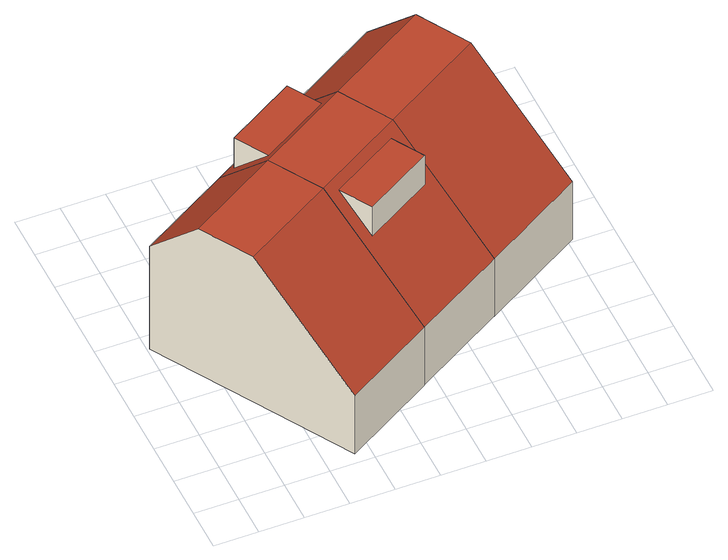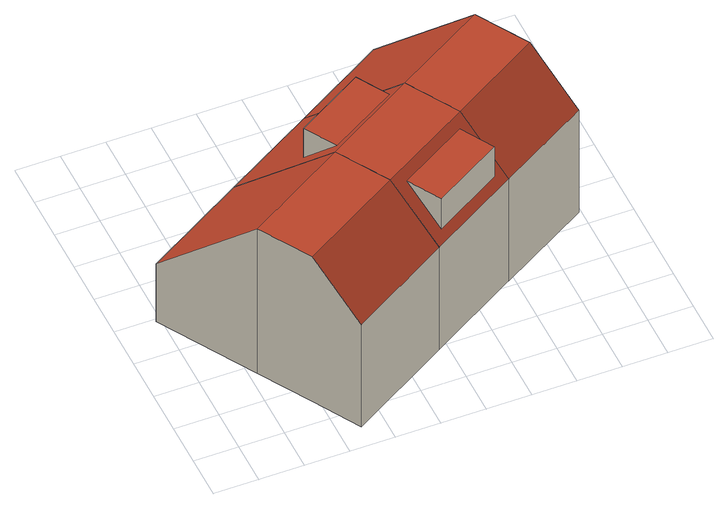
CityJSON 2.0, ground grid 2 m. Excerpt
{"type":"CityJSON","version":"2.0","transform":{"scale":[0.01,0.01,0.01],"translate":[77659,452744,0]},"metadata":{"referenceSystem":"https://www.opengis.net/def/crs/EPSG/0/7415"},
"CityObjects":{
"building1":{"type":"Building","attributes":{"Volume":331.68,"Dakoppervlakte":63.67,"Muuroppervlakte":182.18,"Vloeroppervlakte":48.94,"hoogte_Z_max_in_m_NAP":8.42,"GEB_DOEL":"woonfunctie","dateOfConstruction":"1980-01-01","measuredHeight":8.3},"geometry":[{"type":"Solid","lod":"2","boundaries":[[[[0,1,2,3,4,5,6,7]],[[8,9,10,11]],[[12,13,11,10]],[[14,15,13,12]],[[0,14,12,10,2,1]],[[14,0,7,15]],[[4,3,9,8]],[[9,3,2,10]],[[8,11,13,15,7,6,5,4]]]],"semantics":{"surfaces":[{"type":"GroundSurface"},{"type":"RoofSurface"},{"type":"WallSurface"}],"values":[[0,1,1,1,2,2,2,2,2]]}}]},
"building2":{"type":"Building","attributes":{"Volume":340.9,"Dakoppervlakte":46.42,"Muuroppervlakte":181.32,"Vloeroppervlakte":49,"hoogte_Z_max_in_m_NAP":8.42,"GEB_DOEL":"woonfunctie","dateOfConstruction":"1980-01-01","measuredHeight":8.27},"children":["building2-1","building2-2"],"geometry":[{"type":"Solid","lod":"2","boundaries":[[[[16,17,18,19,20,21,22,23]],[[24,10,9,25],[26,27,28,29]],[[12,10,24,30]],[[31,14,12,30],[32,33,34,35]],[[20,14,31,21]],[[17,16,25,9]],[[10,12,14,20,19,18]],[[23,22,21,31,30,24,25,16]],[[18,17,9,10]],[[29,36,37,26]],[[37,36,28,27]],[[27,26,37]],[[36,29,28]],[[38,33,32,39]],[[32,35,39]],[[38,39,35,34]],[[38,34,33]]]],"semantics":{"surfaces":[{"type":"GroundSurface"},{"type":"RoofSurface"},{"type":"WallSurface"}],"values":[[0,1,1,1,2,2,2,2,2,1,2,2,2,1,2,2,2]]}}]},
"building2-1":{"type":"BuildingInstallation","attributes":{"relationToConstruction":"outside"},"parents":["building2"],"geometry":[{"type":"MultiSurface","lod":"2","boundaries":[[[29,36,37,26]],[[37,36,28,27]],[[27,26,37]],[[36,29,28]]],"semantics":{"surfaces":[{"type":"RoofSurface"},{"type":"WallSurface"}],"values":[0,1,1,1]}}]},
"building2-2":{"type":"BuildingInstallation","attributes":{"relationToConstruction":"outside"},"parents":["building2"],"geometry":[{"type":"MultiSurface","lod":"2","boundaries":[[[38,33,32,39]],[[32,35,39]],[[38,39,35,34]],[[38,34,33]]],"semantics":{"surfaces":[{"type":"RoofSurface"},{"type":"WallSurface"}],"values":[0,1,1,1]}}]},
"building3":{"type":"Building","attributes":{"Volume":370.74,"Dakoppervlakte":71.42,"Muuroppervlakte":186.84,"Vloeroppervlakte":54.89,"hoogte_Z_max_in_m_NAP":8.42,"GEB_DOEL":"woonfunctie","dateOfConstruction":"1980-01-01","measuredHeight":8.28},"geometry":[{"type":"Solid","lod":"2","boundaries":[[[[40,41,42,43,44,45,46,47]],[[25,48,49,24]],[[24,49,50,30]],[[30,50,51,31]],[[49,42,41,40,51,50]],[[40,47,31,51]],[[44,43,48,25]],[[48,43,42,49]],[[31,47,46,45,44,25,24,30]]]],"semantics":{"surfaces":[{"type":"GroundSurface"},{"type":"RoofSurface"},{"type":"WallSurface"}],"values":[[0,1,1,1,2,2,2,2,2]]}}]}
},
"vertices":[
[425,1171,12],[548,963,12],[688,727,12],[944,294,12],[531,50,12],[275,483,12],[135,718,12],[12,927,12],[531,50,343],[944,294,343],[688,727,842],[275,483,842],[548,963,842],[135,718,842],[425,1171,598],[12,927,598],
[1358,539,15],[944,294,15],[688,727,15],[548,963,15],[425,1171,15],[839,1416,15],[962,1208,15],[1101,972,15],[1101,972,842],[1358,539,343],[1067,910,806],[1152,767,641],[843,584,641],[758,727,806],[962,1208,842],[839,1416,598],[889,1206,806],[575,1020,806],[487,1168,633],[802,1354,633],[843,584,806],[1152,767,806],[487,1168,804],[802,1354,804],
[1302,1691,14],[1425,1482,14],[1565,1246,14],[1821,813,14],[1358,539,14],[1101,972,14],[962,1208,14],[839,1416,14],[1821,813,343],[1565,1246,842],[1425,1482,842],[1302,1691,598]
]}
